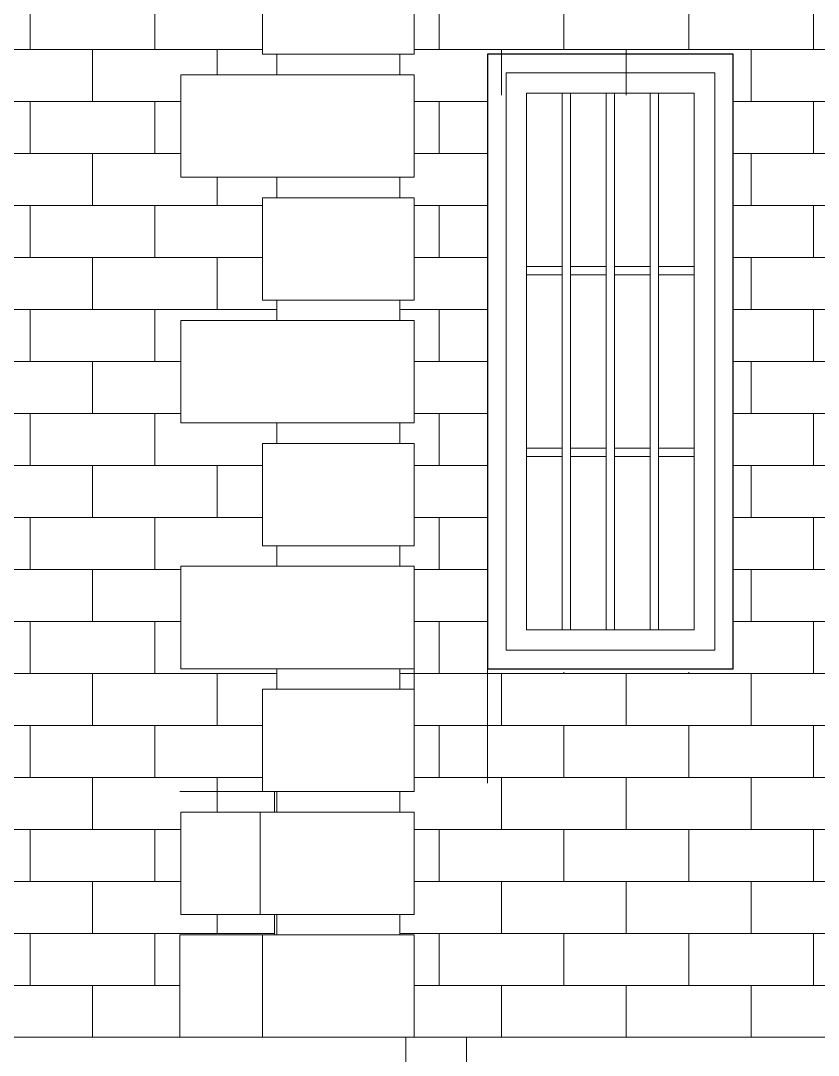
# Model space of a CAD drawing. Header units: feet. Extents: x -10410 to 374725, y -46422 to 88923.
# Drawn here: x 253658 to 255607, y 2443 to 4969 of the extents above; entities that cross this region are included whole.
import ezdxf

# ---------------------------------------------------------------- set-up
doc = ezdxf.new("R2010")
doc.units = ezdxf.units.FT
doc.header["$MEASUREMENT"] = 0
for name, color, linetype, lineweight in [('Интерьер - Мебель_Ном._пера__7', 7, 'Continuous', 20), ('Конструктив - Перекрытия_Ном._пера__1', 7, 'Continuous', 20), ('Конструктив - Стены Несущие_Ном._пера__120', 7, 'Continuous', 5)]:
    doc.layers.add(name, color=color, linetype=linetype, lineweight=lineweight)
doc.layers.add('Конструктив - Стены Несущие_Ном._пера__107', color=7, linetype='Continuous', lineweight=5, true_color=0xaaaaaa)
doc.layers.add('Конструктив - Стены Несущие_Ном._пера__87', color=7, linetype='Continuous', lineweight=25, true_color=0x6a6a6a)

msp = doc.modelspace()

# ---------------------------------------------------------------- hatches: boundary and pattern name
at = {"layer": 'Конструктив - Стены Несущие_Ном._пера__107', "linetype": 'Continuous'}
h = msp.add_hatch(dxfattribs=at)
h.set_pattern_fill('ЧЕРЕПИЦА_02', color=256, style=0, pattern_type=2)
h.set_pattern_definition([(0, (252766.93, 4137.22), (0, 127), []), (90, (252766.93, 4137.22), (-304.8, 0), [127, -127]), (90, (252919.33, 4264.22), (-304.8, 0), [127, -127])])
h.paths.add_polyline_path([(251249.43282, 2787.21988), (251249.43282, 2737.21988), (251349.43282, 2737.21988), (251349.43282, 2487.21988), (254046.76352, 2487.21988), (254046.76352, 2737.21988), (254278.42618, 2737.21988), (254278.42618, 2787.21988), (254049.43287, 2787.21988), (254049.43287, 3037.21988), (254278.42618, 3037.21988), (254278.42618, 3087.21988), (254249.43287, 3087.21988), (254249.43287, 3337.21988), (254284.43287, 3337.21988), (254284.43287, 3387.21988), (254049.43287, 3387.21988), (254049.43287, 3637.21988), (254284.43287, 3637.21988), (254284.43287, 3687.21988), (254249.43287, 3687.21988), (254249.43287, 3937.21988), (254284.43287, 3937.21988), (254284.43287, 3987.21988), (254049.43287, 3987.21988), (254049.43287, 4237.21988), (254284.43287, 4237.21988), (254284.43287, 4287.21988), (254249.43287, 4287.21988), (254249.43287, 4537.21988), (254284.43287, 4537.21988), (254284.43287, 4587.21988), (254049.43287, 4587.21988), (254049.43287, 4837.21988), (254284.43287, 4837.21988), (254284.43287, 4887.21988), (254249.43287, 4887.21988), (254249.43287, 5137.21988), (254284.43287, 5137.21988), (254284.43287, 5187.21988), (254049.43287, 5187.21988), (254049.43287, 5437.21988), (254284.43287, 5437.21988), (254284.43287, 5487.21988), (254249.43287, 5487.21988), (254249.43287, 5737.21988), (254284.43287, 5737.21988), (254284.43287, 5787.21988), (251249.43282, 5787.21988), (251249.43282, 5737.21988), (251349.43282, 5737.21988), (251349.43282, 5487.21988), (251249.43282, 5487.21988), (251249.43282, 5137.21988), (251349.43282, 5137.21988), (251349.43282, 4887.21988), (251249.43282, 4887.21988), (251249.43282, 4537.21988), (251349.43282, 4537.21988), (251349.43282, 4287.21988), (251249.43282, 4287.21988), (251249.43282, 3937.21988), (251349.43282, 3937.21988), (251349.43282, 3687.21988), (251249.43282, 3687.21988), (251249.43282, 3337.21988), (251349.43282, 3337.21988), (251349.43282, 3087.21988), (251249.43282, 3087.21988), (251249.43282, 3037.21988), (251349.43282, 3037.21988), (251349.43282, 2787.21988)])
h.paths.add_polyline_path([(251949.37018, 4584.30982), (252149.37018, 4584.30982), (252149.37013, 3387.21988), (253049.37018, 3387.21993), (253049.37018, 4584.30982), (253249.37018, 4584.30982), (253249.37018, 5087.21988), (252599.36993, 5146.08593), (251949.37018, 5087.21993)], flags=0)
h = msp.add_hatch(dxfattribs=at)
h.set_pattern_fill('ЧЕРЕПИЦА_02', color=256, style=0, pattern_type=2)
h.set_pattern_definition([(0, (255899.71, 4137.22), (0, 127), []), (90, (255899.7, 4137.22), (-304.8, 0), [127, -127]), (90, (256052.1, 4264.22), (-304.8, 0), [127, -127])])
h.paths.add_polyline_path([(254584.43283, 5137.21988), (254619.43283, 5137.21988), (254619.43283, 4887.21988), (254584.43283, 4887.21988), (254584.43283, 4837.21988), (254619.43283, 4837.21988), (254619.43283, 4587.21988), (254584.43283, 4587.21988), (254584.43283, 4537.21988), (254619.43283, 4537.21988), (254619.43283, 4287.21988), (254584.43283, 4287.21988), (254584.43283, 4237.21988), (254619.43283, 4237.21988), (254619.43283, 3987.21988), (254584.43283, 3987.21988), (254584.43283, 3937.21988), (254619.43283, 3937.21988), (254619.43283, 3687.21988), (254584.43283, 3687.21988), (254584.43283, 3637.21988), (254619.43283, 3637.21988), (254619.43283, 3387.21988), (254584.43283, 3387.21988), (254584.43283, 3337.21988), (254619.43283, 3337.21988), (254619.43283, 3087.21987), (254584.43283, 3087.21987), (254584.43283, 3037.21987), (254619.43283, 3037.21987), (254619.43283, 2787.21987), (254584.43283, 2787.21987), (254584.43283, 2737.21987), (254619.43283, 2737.21987), (254619.43283, 2487.21987), (257179.99494, 2487.21987), (257179.99494, 2737.21992), (257214.99494, 2737.21987), (257214.99494, 2787.21987), (257179.99494, 2787.21987), (257179.99494, 3037.21987), (257214.99494, 3037.21987), (257214.99494, 3087.21987), (257179.99494, 3087.21987), (257179.99494, 3337.21992), (257214.99494, 3337.21988), (257214.99494, 3387.21988), (257179.99494, 3387.21992), (257179.99494, 3637.21993), (257214.99494, 3637.21988), (257214.99494, 3687.21988), (257179.99494, 3687.21993), (257179.99494, 3937.21993), (257214.99494, 3937.21988), (257214.99494, 3987.21988), (257179.99494, 3987.21993), (257179.99494, 4237.21993), (257214.99494, 4237.21988), (257214.99494, 4287.21988), (257179.99494, 4287.21988), (257179.99494, 4537.21988), (257214.99494, 4537.21988), (257214.99494, 4587.21988), (257179.99494, 4587.21988), (257179.99494, 4837.21988), (257214.99494, 4837.21988), (257214.99494, 4887.21988), (257179.99494, 4887.21983), (257179.99494, 5137.21988), (257214.99494, 5137.21988), (257214.99494, 5187.21988), (257179.99494, 5187.21988), (257179.99494, 5437.21988), (257214.99494, 5437.21988), (257214.99494, 5487.21988), (257179.99494, 5487.21988), (257179.99494, 5737.21988), (257214.99494, 5737.21988), (257214.99494, 5787.21988), (254584.43283, 5787.21988), (254584.43283, 5737.21988), (254619.43283, 5737.21988), (254619.43283, 5487.21988), (254584.43283, 5487.21988), (254584.43283, 5437.21988), (254619.43283, 5437.21988), (254619.43283, 5187.21988), (254584.43283, 5187.21988)])
h.paths.add_polyline_path([(254799.36846, 4787.21993), (255398.95579, 4787.21988), (255398.95579, 3378.74018), (254799.36846, 3378.74018)], flags=0)
h.paths.add_polyline_path([(256381.93839, 4787.21983), (256998.9023, 4787.21983), (256998.9023, 3387.21988), (256473.20122, 3387.21988), (256398.9023, 3387.21988), (256381.93839, 3387.21988)], flags=0)

# ---------------------------------------------------------------- linework, layer by layer
at = {"layer": 'Интерьер - Мебель_Ном._пера__7', "linetype": 'Continuous'}
for p, q in [((254249.43283, 4887.21988), (254249.43283, 5137.21988)), ((254619.43283, 4887.21988), (254619.43283, 5137.21988)), ((254619.43283, 4887.21988), (254249.43283, 4887.21988)), ((254284.43283, 4837.21988), (254284.43283, 4887.21988)), ((254584.43283, 4837.21988), (254584.43283, 4887.21988)), ((254619.43283, 4837.21988), (254049.43283, 4837.21988)), ((254049.43283, 4587.21988), (254049.43283, 4837.21988)), ((254619.43283, 4587.21988), (254619.43283, 4837.21988)), ((254619.43283, 4587.21988), (254049.43283, 4587.21988)), ((254284.43283, 4537.21988), (254284.43283, 4587.21988)), ((254584.43283, 4537.21988), (254584.43283, 4587.21988)), ((254619.43283, 4537.21988), (254249.43283, 4537.21988)), ((254249.43283, 4287.21988), (254249.43283, 4537.21988)), ((254619.43283, 4287.21988), (254619.43283, 4537.21988)), ((254619.43283, 4287.21988), (254249.43283, 4287.21988)), ((254284.43283, 4237.21988), (254284.43283, 4287.21988)), ((254584.43283, 4237.21988), (254584.43283, 4287.21988)), ((254619.43283, 4237.21988), (254049.43283, 4237.21988)), ((254049.43283, 3987.21988), (254049.43283, 4237.21988)), ((254619.43283, 3987.21988), (254619.43283, 4237.21988)), ((254619.43283, 3987.21988), (254049.43283, 3987.21988)), ((254284.43283, 3937.21988), (254284.43283, 3987.21988)), ((254584.43283, 3937.21988), (254584.43283, 3987.21988)), ((254619.43283, 3937.21988), (254249.43283, 3937.21988)), ((254249.43283, 3687.21988), (254249.43283, 3937.21988)), ((254619.43283, 3687.21988), (254619.43283, 3937.21988)), ((254619.43283, 3687.21988), (254249.43283, 3687.21988)), ((254284.43283, 3637.21988), (254284.43283, 3687.21988)), ((254584.43283, 3637.21988), (254584.43283, 3687.21988)), ((254619.43283, 3637.21988), (254049.43283, 3637.21988)), ((254049.43283, 3387.21988), (254049.43283, 3637.21988)), ((254619.43283, 3387.21988), (254619.43283, 3637.21988)), ((254619.43283, 3387.21988), (254049.43283, 3387.21988)), ((254284.43283, 3337.21988), (254284.43283, 3387.21988)), ((254584.43283, 3337.21988), (254584.43283, 3387.21988)), ((254619.43283, 3337.21988), (254249.43283, 3337.21988)), ((254249.43283, 3087.21988), (254249.43283, 3337.21988)), ((254619.43283, 3087.21988), (254619.43283, 3337.21988)), ((254619.43283, 3087.21988), (254046.76349, 3087.21988)), ((254278.42614, 3037.21988), (254278.42614, 3087.21988)), ((254284.43283, 3037.21988), (254284.43283, 3087.21988)), ((254584.43283, 3037.21988), (254584.43283, 3087.21988)), ((254619.43283, 3037.21988), (254049.43283, 3037.21988)), ((254049.43283, 2787.21988), (254049.43283, 3037.21988)), ((254243.42614, 2787.21988), (254243.42614, 3037.21988)), ((254619.43283, 2787.21988), (254619.43283, 3037.21988)), ((254619.43283, 2787.21988), (254049.43283, 2787.21988)), ((254278.42614, 2737.21988), (254278.42614, 2787.21988)), ((254284.43283, 2737.21988), (254284.43283, 2787.21988)), ((254584.43283, 2737.21988), (254584.43283, 2787.21988)), ((254619.43283, 2737.21988), (254046.76349, 2737.21988)), ((254046.76349, 2487.21988), (254046.76349, 2737.21988)), ((254249.43283, 2487.21988), (254249.43283, 2737.21988)), ((254619.43283, 2487.21988), (254619.43283, 2737.21988))]:
    msp.add_line(p, q, dxfattribs=at)
at = {"layer": 'Конструктив - Перекрытия_Ном._пера__1', "linetype": 'Continuous'}
for p, q in [((254619.43283, 3387.21989), (254619.43283, 3108.08141)), ((254798.95577, 3387.21989), (254798.95577, 3108.08141)), ((254747.56043, 2487.21988), (250699.43308, 2487.21988)), ((254598.87096, 2487.21988), (254598.87096, 2187.21988)), ((254747.56043, 2487.21988), (254747.56043, 2187.21988)), ((257099.59189, 2487.21988), (254747.56043, 2487.21988))]:
    msp.add_line(p, q, dxfattribs=at)
at = {"layer": 'Конструктив - Стены Несущие_Ном._пера__120', "linetype": 'Continuous'}
for p, q in [((254843.95577, 4842.21989), (254843.95577, 4792.21989)), ((255353.95577, 4842.21989), (254843.95577, 4842.21989)), ((255353.95577, 4792.21989), (255353.95577, 4842.21989)), ((254843.95577, 4792.21989), (254843.95577, 3482.21989)), ((254893.95577, 3482.21989), (254893.95577, 4792.21989)), ((254893.95577, 4792.21989), (255303.95577, 4792.21989)), ((254981.45577, 4792.21989), (254981.45577, 4368.88656)), ((255001.45577, 4368.88656), (255001.45577, 4792.21989)), ((255088.95577, 4792.21989), (255088.95577, 4368.88656)), ((255108.95577, 4368.88656), (255108.95577, 4792.21989)), ((255196.45577, 4792.21989), (255196.45577, 4368.88656)), ((255216.45577, 4368.88656), (255216.45577, 4792.21989)), ((255303.95577, 4792.21989), (255303.95577, 3482.21989)), ((255353.95577, 3482.21989), (255353.95577, 4792.21989)), ((254981.45577, 4368.88656), (254893.95577, 4368.88656)), ((254893.95577, 4348.88656), (254981.45577, 4348.88656)), ((254981.45577, 4348.88656), (254981.45577, 4368.88656)), ((254981.45577, 4348.88656), (254981.45577, 3925.55322)), ((255088.95577, 4368.88656), (255001.45577, 4368.88656)), ((255001.45577, 4368.88656), (255001.45577, 4348.88656)), ((255001.45577, 3925.55322), (255001.45577, 4348.88656)), ((255001.45577, 4348.88656), (255088.95577, 4348.88656)), ((255088.95577, 4348.88656), (255088.95577, 4368.88656)), ((255088.95577, 4348.88656), (255088.95577, 3925.55322)), ((255196.45577, 4368.88656), (255108.95577, 4368.88656)), ((255108.95577, 4368.88656), (255108.95577, 4348.88656)), ((255108.95577, 3925.55322), (255108.95577, 4348.88656)), ((255108.95577, 4348.88656), (255196.45577, 4348.88656)), ((255196.45577, 4348.88656), (255196.45577, 4368.88656)), ((255196.45577, 4348.88656), (255196.45577, 3925.55322)), ((255303.95577, 4368.88656), (255216.45577, 4368.88656)), ((255216.45577, 4368.88656), (255216.45577, 4348.88656)), ((255216.45577, 3925.55322), (255216.45577, 4348.88656)), ((255216.45577, 4348.88656), (255303.95577, 4348.88656)), ((254981.45577, 3925.55322), (254893.95577, 3925.55322)), ((254981.45577, 3905.55322), (254981.45577, 3925.55322)), ((255088.95577, 3925.55322), (255001.45577, 3925.55322)), ((255001.45577, 3925.55322), (255001.45577, 3905.55322)), ((255088.95577, 3905.55322), (255088.95577, 3925.55322)), ((255196.45577, 3925.55322), (255108.95577, 3925.55322)), ((255108.95577, 3925.55322), (255108.95577, 3905.55322)), ((255196.45577, 3905.55322), (255196.45577, 3925.55322)), ((255303.95577, 3925.55322), (255216.45577, 3925.55322)), ((255216.45577, 3925.55322), (255216.45577, 3905.55322)), ((254893.95577, 3905.55322), (254981.45577, 3905.55322)), ((254981.45577, 3905.55322), (254981.45577, 3482.21989)), ((255001.45577, 3482.21989), (255001.45577, 3905.55322)), ((255001.45577, 3905.55322), (255088.95577, 3905.55322)), ((255088.95577, 3905.55322), (255088.95577, 3482.21989)), ((255108.95577, 3482.21989), (255108.95577, 3905.55322)), ((255108.95577, 3905.55322), (255196.45577, 3905.55322)), ((255196.45577, 3905.55322), (255196.45577, 3482.21989)), ((255216.45577, 3482.21989), (255216.45577, 3905.55322)), ((255216.45577, 3905.55322), (255303.95577, 3905.55322)), ((254843.95577, 3482.21989), (254843.95577, 3432.21989)), ((255303.95577, 3482.21989), (254893.95577, 3482.21989)), ((255353.95577, 3432.21989), (255353.95577, 3482.21989)), ((254843.95577, 3432.21989), (255353.95577, 3432.21989))]:
    msp.add_line(p, q, dxfattribs=at)
at = {"layer": 'Конструктив - Стены Несущие_Ном._пера__87', "linetype": 'Continuous'}
for p, q in [((255398.95577, 4887.21989), (254798.95577, 4887.21989)), ((254798.95577, 4887.21989), (254798.95577, 3387.21989)), ((255398.95577, 3387.21989), (255398.95577, 4887.21989)), ((254798.95577, 3387.21989), (255398.95577, 3387.21989))]:
    msp.add_line(p, q, dxfattribs=at)

doc.saveas('drawing.dxf')
